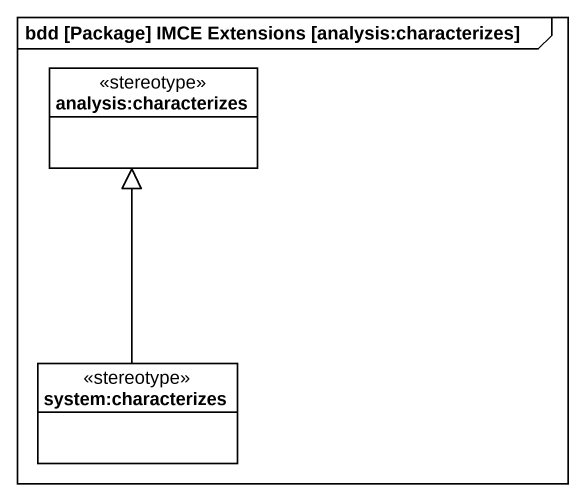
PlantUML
@startuml
mainframe bdd [Package] IMCE Extensions [analysis:characterizes]
hide circle
hide empty members
class "analysis:characterizes" as analysis_characterizes <<stereotype>>
class "system:characterizes" as system_characterizes <<stereotype>>
system_characterizes -up-|> analysis_characterizes
@enduml
